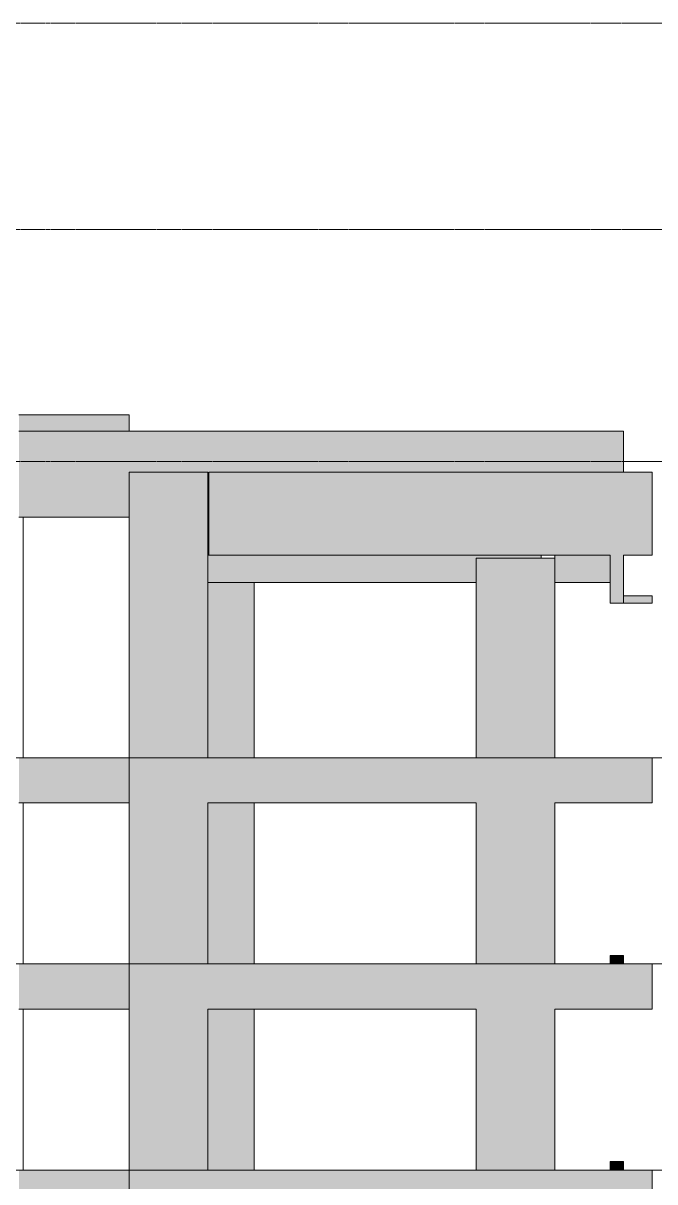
# Model space of a CAD drawing. Header units: centimetres. Extents: x -1475 to 26035, y -1239 to 84208.
# Drawn here: x 15364 to 16246, y 75527 to 77145 of the extents above; entities that cross this region are included whole.
import ezdxf

# ---------------------------------------------------------------- set-up
doc = ezdxf.new("R2010")
doc.units = ezdxf.units.CM
doc.linetypes.add('Centro', pattern=[3.175, 0.635, -0.47625, 1.5875, -0.47625])
for name, color, linetype, lineweight in [('A-FLOR', 7, 'Continuous', 9), ('A-FLOR-LEVL', 7, 'Continuous', 9), ('A-WALL', 7, 'Continuous', 9), ('S-BEAM', 7, 'Continuous', 9), ('S-COLS', 7, 'Continuous', 9)]:
    doc.layers.add(name, color=color, linetype=linetype, lineweight=lineweight)

msp = doc.modelspace()

# ---------------------------------------------------------------- hatches: boundary and pattern name
at = {"layer": 'A-FLOR', "true_color": 0xc0c0c0}
msp.add_hatch(color=9, dxfattribs=at).paths.add_polyline_path([(16242.51, 76335), (16242.51, 76345), (16202.51, 76345), (16202.51, 76335)], flags=0)
at = {"layer": 'A-WALL', "true_color": 0xc0c0c0}
h = msp.add_hatch(color=9, dxfattribs=at)
h.paths.add_polyline_path([(14976.46, 76575), (15010.51, 76575), (15010.51, 76598), (14807.51, 76598), (14807.51, 76575), (14960.46, 76575)], flags=0)
h.paths.add_polyline_path([(14449.51, 76575), (14449.51, 76598), (14313.01, 76597.64), (14313.01, 76575), (14316.96, 76575)], flags=0)
h.paths.add_polyline_path([(15511.51, 76575), (15511.51, 76598), (15357.51, 76598), (15357.51, 76575), (15418.77, 76575)], flags=0)
at = {"layer": 'S-BEAM', "true_color": 0xc0c0c0}
for points in [[(15357.51, 76455), (15511.51, 76455), (15511.51, 76575), (15357.51, 76575), (15357.51, 76518)], [(15622.78, 76402), (15622.78, 76518), (16183.51, 76518), (16183.51, 76575), (15511.51, 76575), (15511.51, 76518), (15621.51, 76518), (15621.51, 76402)], [(16183.51, 76518), (16202.51, 76518), (16202.51, 76575), (16183.51, 76575)], [(16087.51, 76402), (16242.51, 76402), (16242.51, 76518), (15622.78, 76518), (15622.78, 76402), (15795.16, 76402)], [(15621.51, 76364), (15763.01, 76364), (15763.01, 76402), (15621.51, 76402)], [(15795.16, 76364), (15996.51, 76364), (15996.51, 76398), (16087.51, 76398), (16087.51, 76402), (15763.01, 76402), (15763.01, 76364)], [(16171.55, 76364), (16183.51, 76364), (16183.51, 76402), (16106.51, 76402), (16106.51, 76364)], [(16202.51, 76335), (16202.51, 76402), (16183.51, 76402), (16183.51, 76335)], [(15418.77, 76056), (15511.51, 76056), (15511.51, 76119), (15357.51, 76119), (15357.51, 76056)], [(15996.51, 76056), (15996.51, 76119), (15621.51, 76119), (15621.51, 76056), (15795.16, 76056)], [(16106.51, 76056), (16242.51, 76056), (16242.51, 76119), (16106.51, 76119)], [(15357.51, 75768), (15511.51, 75768), (15511.51, 75831), (15357.51, 75831), (15357.51, 75778)], [(15996.51, 75768), (15996.51, 75831), (15621.51, 75831), (15621.51, 75768), (15795.16, 75768)], [(16242.51, 75768), (16242.51, 75831), (16106.51, 75831), (16106.51, 75768)], [(16202.51, 75831), (16202.51, 75843), (16183.51, 75843), (16183.51, 75831), (16194.07, 75831)], [(15511.51, 75480.01), (15511.51, 75543.01), (15357.51, 75543.01), (15357.51, 75480.01), (15480.71, 75480.01)], [(15795.16, 75480.01), (15996.51, 75480.01), (15996.51, 75543.01), (15621.51, 75543.01), (15621.51, 75480.01)], [(16106.51, 75480.01), (16242.51, 75480.01), (16242.51, 75543.01), (16106.51, 75543.01)], [(16202.51, 75543.01), (16202.51, 75555.01), (16183.51, 75555.01), (16183.51, 75543.01)]]:
    msp.add_hatch(color=9, dxfattribs=at).paths.add_polyline_path(points, flags=0)
at = {"layer": 'S-COLS', "true_color": 0xc0c0c0}
for points in [[(15530.51, 76119), (15621.51, 76119), (15621.51, 76518), (15511.51, 76518), (15511.51, 76119)], [(16087.51, 76119), (16106.51, 76119), (16106.51, 76398), (15996.51, 76398), (15996.51, 76119)], [(15622.78, 76119), (15686.51, 76119), (15686.51, 76364), (15621.51, 76364), (15621.51, 76119)], [(15511.51, 75831), (15621.51, 75831), (15621.51, 76119), (15511.51, 76119), (15511.51, 76039.36)], [(16106.51, 75831), (16106.51, 76119), (15996.51, 76119), (15996.51, 75831)], [(15621.51, 75831), (15686.51, 75831), (15686.51, 76056), (15621.51, 76056), (15621.51, 75963.95)], [(15511.51, 75543.01), (15621.51, 75543.01), (15621.51, 75831), (15511.51, 75831)], [(16106.51, 75543.01), (16106.51, 75831), (15996.51, 75831), (15996.51, 75543.01)], [(15686.51, 75543.01), (15686.51, 75768), (15621.51, 75768), (15621.51, 75543.01)], [(15621.51, 75255.01), (15621.51, 75543.01), (15511.51, 75543.01), (15511.51, 75255.01)], [(16106.51, 75255.01), (16106.51, 75543.01), (15996.51, 75543.01), (15996.51, 75255.01)]]:
    msp.add_hatch(color=9, dxfattribs=at).paths.add_polyline_path(points, flags=0)

# ---------------------------------------------------------------- linework, layer by layer
at = {"layer": 'A-FLOR'}
for p, q in [((16202.51, 76345), (16242.51, 76345)), ((16242.51, 76335), (16202.51, 76335)), ((16242.51, 76345), (16242.51, 76335))]:
    msp.add_line(p, q, dxfattribs=at)
at = {"layer": 'A-FLOR-LEVL', "linetype": 'Centro'}
for p, q in [((13159.76, 77145), (16958.36, 77145)), ((13159.76, 76857), (16958.36, 76857)), ((13159.76, 76533), (16958.36, 76533)), ((13159.76, 76119), (16958.36, 76119)), ((13159.76, 75831), (16958.36, 75831)), ((13159.76, 75543.01), (16958.36, 75543.01))]:
    msp.add_line(p, q, dxfattribs=at)
at = {"layer": 'A-WALL'}
for p, q in [((15511.51, 76598), (15357.51, 76598)), ((15511.51, 76575), (15511.51, 76598))]:
    msp.add_line(p, q, dxfattribs=at)
at = {"layer": 'S-BEAM'}
for p, q in [((15357.51, 76575), (15511.51, 76575)), ((15511.51, 76575), (16183.51, 76575)), ((16183.51, 76575), (16202.51, 76575)), ((16202.51, 76575), (16202.51, 76518)), ((15622.78, 76402), (15622.78, 76518)), ((15622.78, 76518), (16242.51, 76518)), ((16242.51, 76518), (16242.51, 76402)), ((15357.51, 76455), (15511.51, 76455)), ((15621.51, 76402), (15622.78, 76402)), ((15622.78, 76402), (16183.51, 76402)), ((16087.51, 76402), (16087.51, 76398)), ((16106.51, 76402), (16106.51, 76398)), ((16183.51, 76335), (16183.51, 76402)), ((16202.51, 76402), (16242.51, 76402)), ((16202.51, 76402), (16202.51, 76335)), ((15621.51, 76364), (15763.01, 76364)), ((15763.01, 76364), (15996.51, 76364)), ((16106.51, 76364), (16183.51, 76364)), ((16202.51, 76335), (16183.51, 76335)), ((15357.51, 76119), (15511.51, 76119)), ((15621.51, 76119), (15996.51, 76119)), ((16106.51, 76119), (16242.51, 76119)), ((16242.51, 76119), (16242.51, 76056)), ((15357.51, 76056), (15511.51, 76056)), ((15621.51, 76056), (15996.51, 76056)), ((16106.51, 76056), (16242.51, 76056)), ((15357.51, 75831), (15511.51, 75831)), ((15621.51, 75831), (15996.51, 75831)), ((16106.51, 75831), (16242.51, 75831)), ((16202.51, 75843), (16183.51, 75843)), ((16183.51, 75843), (16183.51, 75831)), ((16202.51, 75831), (16202.51, 75843)), ((16242.51, 75831), (16242.51, 75768)), ((15357.51, 75768), (15511.51, 75768)), ((15621.51, 75768), (15996.51, 75768)), ((16106.51, 75768), (16242.51, 75768)), ((15357.51, 75543.01), (15511.51, 75543.01)), ((15621.51, 75543.01), (15996.51, 75543.01)), ((16106.51, 75543.01), (16242.51, 75543.01)), ((16202.51, 75555.01), (16183.51, 75555.01)), ((16183.51, 75555.01), (16183.51, 75543.01)), ((16202.51, 75543.01), (16202.51, 75555.01)), ((16242.51, 75543.01), (16242.51, 75480.01))]:
    msp.add_line(p, q, dxfattribs=at)
at = {"layer": 'S-COLS'}
for p, q in [((15511.51, 76518), (15511.51, 76119)), ((15621.51, 76518), (15511.51, 76518)), ((15621.51, 76119), (15621.51, 76518)), ((15363.51, 76119), (15363.51, 76455)), ((15996.51, 76398), (15996.51, 76119)), ((16106.51, 76398), (15996.51, 76398)), ((16106.51, 76119), (16106.51, 76398)), ((15686.51, 76119), (15686.51, 76364)), ((15511.51, 76119), (15511.51, 75831)), ((15621.51, 76119), (15511.51, 76119)), ((15621.51, 76119), (15511.51, 76119)), ((16106.51, 76119), (15996.51, 76119)), ((16106.51, 76119), (15996.51, 76119)), ((15363.51, 75831), (15363.51, 76056)), ((15621.51, 75831), (15621.51, 76056)), ((15686.51, 75831), (15686.51, 76056)), ((15996.51, 76056), (15996.51, 75831)), ((16106.51, 75831), (16106.51, 76056)), ((15511.51, 75831), (15511.51, 75543.01)), ((15621.51, 75831), (15511.51, 75831)), ((15621.51, 75831), (15511.51, 75831)), ((16106.51, 75831), (15996.51, 75831)), ((16106.51, 75831), (15996.51, 75831)), ((15363.51, 75543.01), (15363.51, 75768)), ((15621.51, 75543.01), (15621.51, 75768)), ((15686.51, 75543.01), (15686.51, 75768)), ((15996.51, 75768), (15996.51, 75543.01)), ((16106.51, 75543.01), (16106.51, 75768)), ((15511.51, 75543.01), (15511.51, 75255.01)), ((15621.51, 75543.01), (15511.51, 75543.01)), ((15621.51, 75543.01), (15511.51, 75543.01)), ((16106.51, 75543.01), (15996.51, 75543.01)), ((16106.51, 75543.01), (15996.51, 75543.01))]:
    msp.add_line(p, q, dxfattribs=at)

doc.saveas('drawing.dxf')
